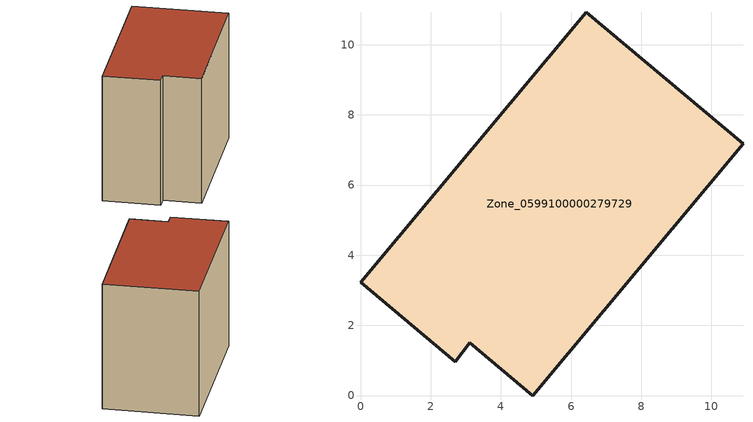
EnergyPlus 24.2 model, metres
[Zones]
Zone_0599100000279729
 floor ground (C_G): 3.12,1.5 2.7,0.97 0,3.23 6.44,10.92 10.9,7.18 4.91,0 z0
 wall outside (C_F): 6.44,10.92 0,3.23 2.7,0.97 3.12,1.5 4.91,0 10.9,7.18 6.44,10.92 z0:8.1
 roof outside (C_R): 4.91,0 10.9,7.18 6.44,10.92 0,3.23 2.7,0.97 3.12,1.5 z8.1
[BUILDING]
Pand.0599100000279729: North Axis=0; Terrain=City; Loads Convergence Tolerance Value=0.04; Temperature Convergence Tolerance Value=0.4; Solar Distribution=FullExterior; Maximum Number of Warmup Days=25; Minimum Number of Warmup Days=1
[Site:Location]
Rotterdam.The.Hague.AP_ZH_NLD Design_Conditions: Latitude=51.96; Longitude=4.45; Time Zone=1; Elevation=-4.5
[SITE:GROUNDTEMPERATURE:BUILDINGSURFACE]
18, 18, 18, 18, 18, 18, 18, 18, 18, 18, 18, 18
[MATERIAL] Thermal Absorptance=0.9; Solar Absorptance=0.7; Visible Absorptance=0.7
Name | Roughness | Thickness | Conductivity | Density | Specific Heat
G.TI.1946-1964 | MediumSmooth | 0.15 | 1 | 540 | 1210
F.TI.1946-1964 | Rough | 0.3 | 0.857143 | 1920 | 840
R.TI.1946-1964 | MediumRough | 0.2 | 0.277778 | 1500 | 1000
[CONSTRUCTION]
C_G: G.TI.1946-1964
C_F: F.TI.1946-1964
C_R: R.TI.1946-1964
[ZONE]
Zone_0599100000279729: Type=1; Multiplier=1; Ceiling Height=Autocalculate; Volume=Autocalculate; Floor Area=autocalculate; Part of Total Floor Area=Yes
[ZONEINFILTRATION:DESIGNFLOWRATE]
Infil_Zone_0599100000279729: Zone or ZoneList or Space or SpaceList=Zone_0599100000279729; Schedule=AlwaysOn; Design Flow Rate Calculation Method=Flow/Area; Flow Rate per Floor Area=0.003; Constant Term Coefficient=1; Temperature Term Coefficient=0; Velocity Term Coefficient=0; Velocity Squared Term Coefficient=0
[HVACTEMPLATE:ZONE:IDEALLOADSAIRSYSTEM]
Zone_0599100000279729: Maximum Heating Supply Air Temperature=50; Minimum Cooling Supply Air Temperature=13; Maximum Heating Supply Air Humidity Ratio=0.0156; Minimum Cooling Supply Air Humidity Ratio=0.0077; Heating Limit=NoLimit; Cooling Limit=NoLimit; Dehumidification Control Type=ConstantSensibleHeatRatio; Cooling Sensible Heat Ratio=0.7; Dehumidification Setpoint=60; Humidification Control Type=None; Humidification Setpoint=30; Outdoor Air Method=None; Outdoor Air Flow Rate per Person=0.00944; Outdoor Air Flow Rate per Zone Floor Area=0; Outdoor Air Flow Rate per Zone=0; Demand Controlled Ventilation Type=None; Outdoor Air Economizer Type=NoEconomizer; Heat Recovery Type=None; Sensible Heat Recovery Effectiveness=0.7; Latent Heat Recovery Effectiveness=0.65
[ZONECONTROL:THERMOSTAT]
ThermostatControl_Zone_0599100000279729: Zone or ZoneList=Zone_0599100000279729; Control Type Schedule=DualSetpointControlType; Control 1=Thermostat_Zone_0599100000279729; Temperature Difference Between Cutout And Setpoint=0
[THERMOSTATSETPOINT:DUALSETPOINT]
Thermostat_Zone_0599100000279729: Heating Setpoint Temperature Schedule=HeatingSetpoint_Zone_0599100000279729; Cooling Setpoint Temperature Schedule=CoolingSetpoint_Zone_0599100000279729
[SCHEDULE:COMPACT]
HeatingSetpoint_Zone_0599100000279729: Through: 12/31, For: AllDays, Until: 24:00, 21
CoolingSetpoint_Zone_0599100000279729: Through: 12/31, For: AllDays, Until: 24:00, 24
DualSetpointControlType: Through: 12/31, For: AllDays, Until: 24:00, 4
AlwaysOn: Through: 12/31, For: AllDays, Until: 24:00, 1
